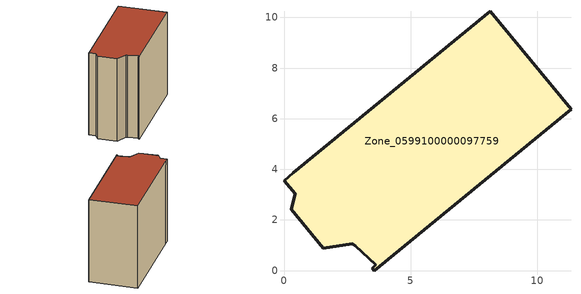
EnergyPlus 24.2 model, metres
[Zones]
Zone_0599100000097759
 floor ground (C_G): 3.56,0 3.48,0.1 3.63,0.22 2.81,0.98 2.69,1.06 1.55,0.89 0.28,2.43 0.44,3.03 0,3.56 0.36,3.87 8.15,10.24 11.34,6.38 z0
 wall outside (C_F): 1.55,0.89 2.69,1.06 2.81,0.98 3.63,0.22 3.48,0.1 3.56,0 11.34,6.38 8.15,10.24 0.36,3.87 0,3.56 0.44,3.03 0.28,2.43 1.55,0.89 z0:9.05
 roof outside (C_R): 2.81,0.98 3.63,0.22 3.48,0.1 3.56,0 11.34,6.38 8.15,10.24 0.36,3.87 0,3.56 0.44,3.03 0.28,2.43 1.55,0.89 2.69,1.06 z9.05
[BUILDING]
Pand.0599100000097759: North Axis=0; Terrain=City; Loads Convergence Tolerance Value=0.04; Temperature Convergence Tolerance Value=0.4; Solar Distribution=FullExterior; Maximum Number of Warmup Days=25; Minimum Number of Warmup Days=1
[Site:Location]
Rotterdam.The.Hague.AP_ZH_NLD Design_Conditions: Latitude=51.96; Longitude=4.45; Time Zone=1; Elevation=-4.5
[SITE:GROUNDTEMPERATURE:BUILDINGSURFACE]
18, 18, 18, 18, 18, 18, 18, 18, 18, 18, 18, 18
[MATERIAL] Thermal Absorptance=0.9; Solar Absorptance=0.7; Visible Absorptance=0.7
Name | Roughness | Thickness | Conductivity | Density | Specific Heat
G.TI.1946 | MediumSmooth | 0.15 | 1 | 540 | 1210
F.TI.1946 | Rough | 0.3 | 0.857143 | 1920 | 840
R.TI.1946 | MediumRough | 0.2 | 0.1 | 1500 | 1000
[CONSTRUCTION]
C_G: G.TI.1946
C_F: F.TI.1946
C_R: R.TI.1946
[ZONE]
Zone_0599100000097759: Type=1; Multiplier=1; Ceiling Height=Autocalculate; Volume=Autocalculate; Floor Area=autocalculate; Part of Total Floor Area=Yes
[ZONEINFILTRATION:DESIGNFLOWRATE]
Infil_Zone_0599100000097759: Zone or ZoneList or Space or SpaceList=Zone_0599100000097759; Schedule=AlwaysOn; Design Flow Rate Calculation Method=Flow/Area; Flow Rate per Floor Area=0.003; Constant Term Coefficient=1; Temperature Term Coefficient=0; Velocity Term Coefficient=0; Velocity Squared Term Coefficient=0
[HVACTEMPLATE:ZONE:IDEALLOADSAIRSYSTEM]
Zone_0599100000097759: Maximum Heating Supply Air Temperature=50; Minimum Cooling Supply Air Temperature=13; Maximum Heating Supply Air Humidity Ratio=0.0156; Minimum Cooling Supply Air Humidity Ratio=0.0077; Heating Limit=NoLimit; Cooling Limit=NoLimit; Dehumidification Control Type=ConstantSensibleHeatRatio; Cooling Sensible Heat Ratio=0.7; Dehumidification Setpoint=60; Humidification Control Type=None; Humidification Setpoint=30; Outdoor Air Method=None; Outdoor Air Flow Rate per Person=0.00944; Outdoor Air Flow Rate per Zone Floor Area=0; Outdoor Air Flow Rate per Zone=0; Demand Controlled Ventilation Type=None; Outdoor Air Economizer Type=NoEconomizer; Heat Recovery Type=None; Sensible Heat Recovery Effectiveness=0.7; Latent Heat Recovery Effectiveness=0.65
[ZONECONTROL:THERMOSTAT]
ThermostatControl_Zone_0599100000097759: Zone or ZoneList=Zone_0599100000097759; Control Type Schedule=DualSetpointControlType; Control 1=Thermostat_Zone_0599100000097759; Temperature Difference Between Cutout And Setpoint=0
[THERMOSTATSETPOINT:DUALSETPOINT]
Thermostat_Zone_0599100000097759: Heating Setpoint Temperature Schedule=HeatingSetpoint_Zone_0599100000097759; Cooling Setpoint Temperature Schedule=CoolingSetpoint_Zone_0599100000097759
[SCHEDULE:COMPACT]
HeatingSetpoint_Zone_0599100000097759: Through: 12/31, For: AllDays, Until: 24:00, 21
CoolingSetpoint_Zone_0599100000097759: Through: 12/31, For: AllDays, Until: 24:00, 24
DualSetpointControlType: Through: 12/31, For: AllDays, Until: 24:00, 4
AlwaysOn: Through: 12/31, For: AllDays, Until: 24:00, 1
